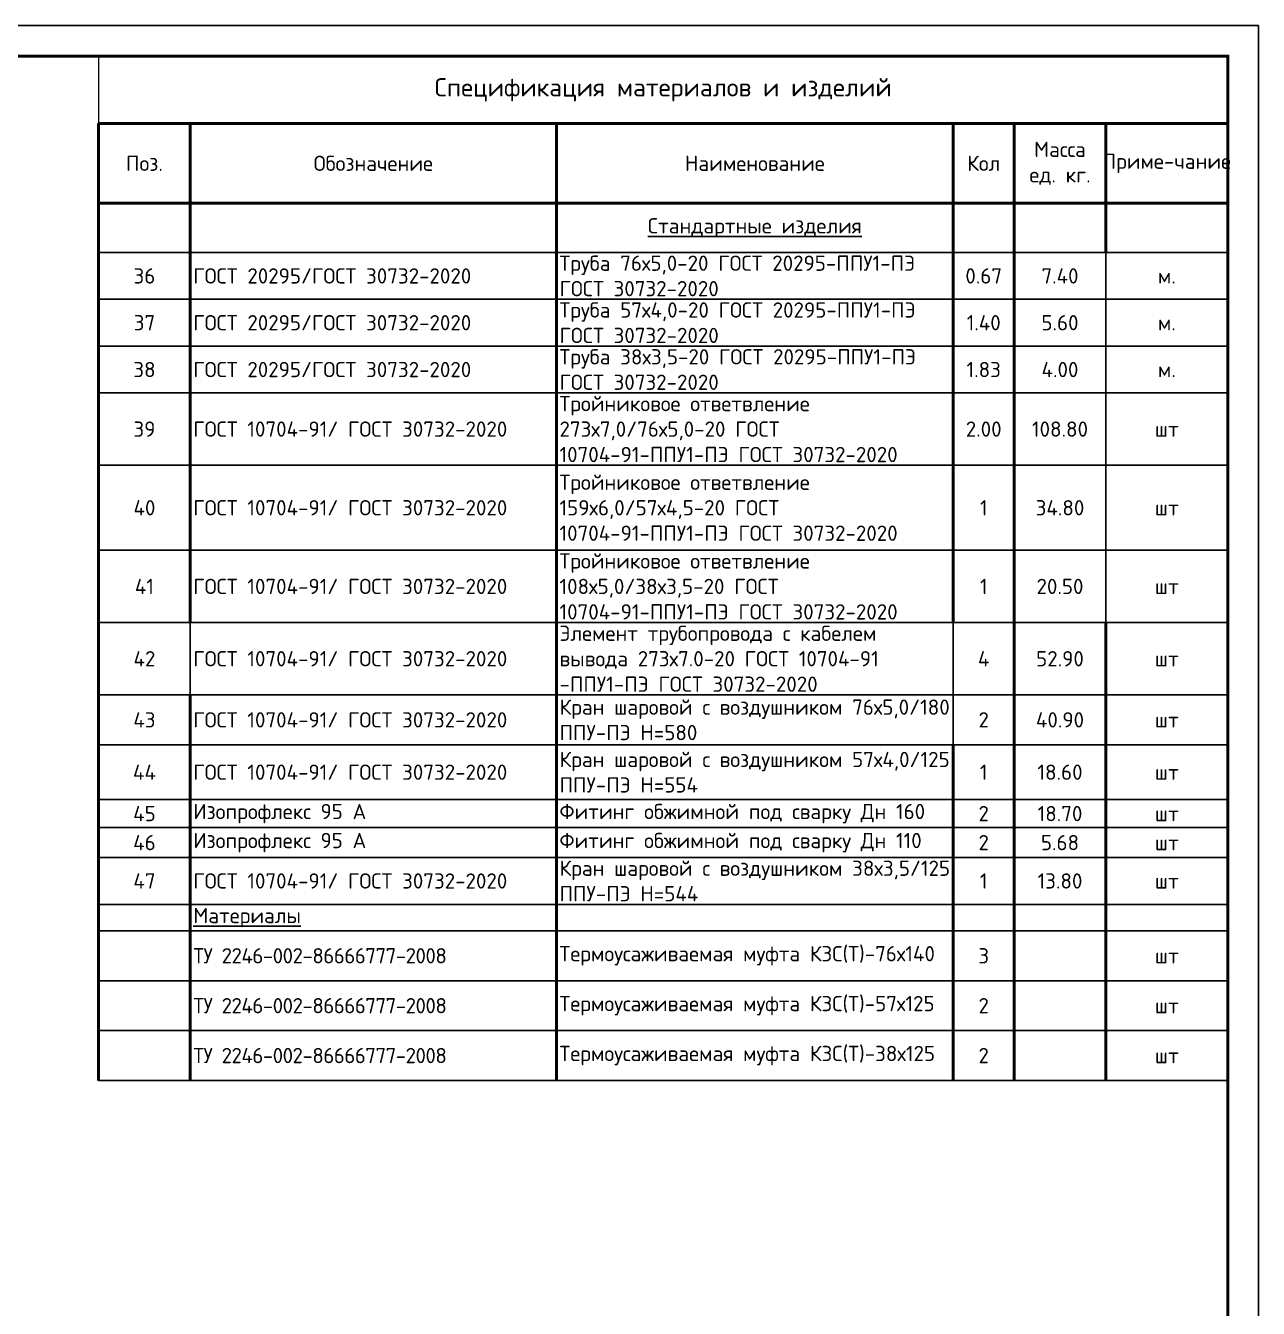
# Model space of a CAD drawing. Header units: millimetres. Extents: x 1990 to 7549, y 397 to 3825.
# Drawn here: x 4516.3 to 4718.2, y 1383.7 to 1593.7 of the extents above; entities that cross this region are included whole.
import ezdxf
from ezdxf.enums import TextEntityAlignment as Align

# ---------------------------------------------------------------- set-up
doc = ezdxf.new("R2010")
doc.units = ezdxf.units.MM
doc.layers.add('Размеры на чертеже', color=250, linetype='Continuous', lineweight=25)
doc.layers.add('рамка', color=7, linetype='Continuous')
doc.styles.add('-ISOCPEUR-', font='isocpeur.TTF')
doc.styles.get("Standard").update_dxf_attribs({"font": 'arial.ttf'})

# ---------------------------------------------------------------- blocks, each defined once
blk = doc.blocks.new('*U370')
blk.add_lwpolyline([(0, 123), (594, 123), (594, -297), (0, -297)], close=True)
at = {"const_width": 0.5}
blk.add_lwpolyline([(20, 118), (589, 118), (589, -292), (20, -292)], close=True, dxfattribs=at)
blk.add_attdef('РАЗРАБОТАЛ', text='', height=2.5).set_placement((424.5, -264.22), align=Align.MIDDLE_LEFT)
at = {"flags": 8}
for tag, height, p in [('ДАТА', 2.5, (464.07, -264.4)), ('ЛИСТ', 3, (560.39, -271.92)), ('ЛИСТОВ', 3, (577.89, -271.92))]:
    blk.add_attdef(tag, text='', height=height, dxfattribs=at).set_placement(p, align=Align.MIDDLE_CENTER)
blk.add_attdef('ПРОВЕРИЛ', (424.75, -270.73), '', height=2.5)
for tag, p in [('ТЕПЛОВЫЕ_СЕТИ_001', (489.41, -270.98)), ('ИМЯ_ЧЕРТЕЖА_001', (491.51, -285.58))]:
    blk.add_attdef(tag, p, '', height=3, dxfattribs=at)
at = {"style": '-ISOCPEUR-', "flags": 8}
blk.add_attdef('ФОРМАТ', text='', height=3, dxfattribs=at).set_placement((554.97, -294.75), align=Align.MIDDLE_CENTER)
blk = doc.blocks.new('*T202')
at = {"layer": 'Defpoints', "color": 8, "linetype": 'ByBlock', "lineweight": 0, "transparency": 16777216}
for p, q in [((0, 0), (185, 0)), ((0, 0), (0, -11)), ((185, 0), (185, -11))]:
    blk.add_line(p, q, dxfattribs=at)
at = {"layer": 'рамка', "color": 0, "lineweight": 50, "transparency": 16777216}
for p, q in [((0, -11), (185, -11)), ((0, -11), (0, -167.72)), ((15, -11), (15, -92.75)), ((75, -11), (75, -167.72)), ((140, -11), (140, -92.75)), ((150, -11), (150, -167.72)), ((165, -11), (165, -32.14)), ((185, -11), (185, -167.72)), ((0, -24.08), (185, -24.08)), ((165, -92.75), (165, -167.72)), ((15, -104.58), (15, -167.72)), ((140, -112.75), (140, -167.72))]:
    blk.add_line(p, q, dxfattribs=at)
at = {"layer": 'рамка', "lineweight": 30, "transparency": 16777216}
for p, q in [((0, -32.14), (15, -32.14)), ((165, -32.14), (165, -92.75)), ((140, -39.81), (165, -39.81)), ((140, -47.48), (165, -47.48)), ((140, -55.14), (165, -55.14)), ((140, -66.98), (165, -66.98)), ((140, -80.9), (165, -80.9)), ((15, -92.75), (15, -104.58)), ((140, -92.75), (165, -92.75)), ((140, -92.75), (140, -112.75))]:
    blk.add_line(p, q, dxfattribs=at)
at = {"layer": 'рамка', "color": 0, "lineweight": 25, "transparency": 16777216}
for p, q in [((15, -32.14), (185, -32.14)), ((0, -39.81), (140, -39.81)), ((165, -39.81), (185, -39.81)), ((0, -47.48), (140, -47.48)), ((165, -47.48), (185, -47.48)), ((0, -55.14), (140, -55.14)), ((165, -55.14), (185, -55.14)), ((0, -66.98), (140, -66.98)), ((165, -66.98), (185, -66.98)), ((0, -80.9), (140, -80.9)), ((165, -80.9), (185, -80.9)), ((0, -92.75), (140, -92.75)), ((165, -92.75), (185, -92.75)), ((0, -104.58), (185, -104.58)), ((0, -112.75), (185, -112.75)), ((0, -121.72), (185, -121.72)), ((0, -126.31), (185, -126.31)), ((0, -131.22), (185, -131.22)), ((0, -138.89), (185, -138.89)), ((0, -143.22), (185, -143.22)), ((0, -151.39), (185, -151.39)), ((0, -159.55), (185, -159.55)), ((0, -167.72), (185, -167.72))]:
    blk.add_line(p, q, dxfattribs=at)
at = {"layer": 'рамка', "color": 0, "transparency": 16777216, "style": '-ISOCPEUR-'}
for s, insert, char_height, width, attachment_point in [('Спецификация материалов и изделий ', (92.5, -5.5), 3, 182, 5), ('Труба 76х5,0-20 ГОСТ 20295-ППУ1-ПЭ ГОСТ 30732-2020', (75.5, -35.98), 2.5, 64, 4), ('ГОСТ 20295/ГОСТ 30732-2020^J', (15.5, -35.98), 2.5, 59, 4), ('0.67', (145, -35.98), 2.5, 9, 5), ('7.40', (157.5, -35.98), 2.5, 14, 5), ('м.', (175, -35.98), 2.5, 19, 5), ('Труба 57х4,0-20 ГОСТ 20295-ППУ1-ПЭ ГОСТ 30732-2020', (75.5, -43.64), 2.5, 64, 4), ('ГОСТ 20295/ГОСТ 30732-2020^J', (15.5, -43.64), 2.5, 59, 4), ('1.40', (145, -43.64), 2.5, 9, 5), ('5.60', (157.5, -43.64), 2.5, 14, 5), ('м.', (175, -43.64), 2.5, 19, 5), ('Труба 38х3,5-20 ГОСТ 20295-ППУ1-ПЭ ГОСТ 30732-2020', (75.5, -51.31), 2.5, 64, 4), ('ГОСТ 20295/ГОСТ 30732-2020^J', (15.5, -51.31), 2.5, 59, 4), ('1.83', (145, -51.31), 2.5, 9, 5), ('4.00', (157.5, -51.31), 2.5, 14, 5), ('м.', (175, -51.31), 2.5, 19, 5), ('\\A1;Тройниковое ответвление 273х7,0/76х5,0-20 ГОСТ 10704-91-ППУ1-ПЭ ГОСТ 30732-2020', (75.5, -61.06), 2.5, 64, 4), ('39', (7.5, -61.06), 2.5, 14, 5), ('\\A1;ГОСТ 10704-91{\\A0;/ ГОСТ 30732-2020}', (15.5, -61.06), 2.5, 59, 4), ('2.00', (145, -61.06), 2.5, 9, 5), ('108.80', (157.5, -61.06), 2.5, 14, 5), ('шт', (175, -61.06), 2.5, 19, 5), ('\\A1;Тройниковое ответвление 159х6,0/57х4,5-20 ГОСТ 10704-91-ППУ1-ПЭ ГОСТ 30732-2020', (75.5, -73.94), 2.5, 64, 4), ('\\A1;ГОСТ 10704-91{\\A0;/ ГОСТ 30732-2020}', (15.5, -73.94), 2.5, 59, 4), ('1', (145, -73.94), 2.5, 9, 5), ('34.80', (157.5, -73.94), 2.5, 14, 5), ('шт', (175, -73.94), 2.5, 19, 5), ('\\A1;Тройниковое ответвление 108х5,0/38х3,5-20 ГОСТ 10704-91-ППУ1-ПЭ ГОСТ 30732-2020', (75.5, -86.82), 2.5, 64, 4), ('\\A1;ГОСТ 10704-91{\\A0;/ ГОСТ 30732-2020}', (15.5, -86.82), 2.5, 59, 4), ('1', (145, -86.82), 2.5, 9, 5), ('20.50', (157.5, -86.82), 2.5, 14, 5), ('шт', (175, -86.82), 2.5, 19, 5), ('Элемент трубопровода с кабелем вывода 273х7.0-20 {\\A1;ГОСТ 10704-91 -ППУ1-ПЭ ГОСТ 30732-2020}', (75.5, -98.66), 2.5, 64, 4), ('\\A1;ГОСТ 10704-91{\\A0;/ ГОСТ 30732-2020}', (15.5, -98.66), 2.5, 59, 4), ('4', (145, -98.66), 2.5, 10, 5), ('52.90', (157.5, -98.66), 2.5, 15, 5), ('шт', (175, -98.66), 2.5, 19, 5), ('\\A1;Кран шаровой с воздушником 76х5,0/180 ППУ-ПЭ Н=580', (75.5, -108.67), 2.5, 64, 4), ('\\A1;ГОСТ 10704-91{\\A0;/ ГОСТ 30732-2020}', (15.5, -108.67), 2.5, 59, 4), ('2', (145, -108.67), 2.5, 10, 5), ('40.90', (157.5, -108.67), 2.5, 15, 5), ('шт', (175, -108.67), 2.5, 19, 5), ('\\A1;Кран шаровой с воздушником 57х4,0/125 ППУ-ПЭ Н=554', (75.5, -117.24), 2.5, 64, 4), ('\\A1;ГОСТ 10704-91{\\A0;/ ГОСТ 30732-2020}', (15.5, -117.24), 2.5, 59, 4), ('1', (145, -117.24), 2.5, 9, 5), ('18.60', (157.5, -117.24), 2.5, 14, 5), ('шт', (175, -117.24), 2.5, 19, 5), ('45', (7.5, -124.02), 2.5, 14, 5), ('Изопрофлекс 95 А', (15.5, -124.02), 2.5, 59, 4), ('Фитинг обжимной под сварку Дн 160', (75.5, -124.02), 2.5, 64, 4), ('2', (145, -124.02), 2.5, 9, 5), ('18.70', (157.5, -124.02), 2.5, 14, 5), ('шт', (175, -124.02), 2.5, 19, 5), ('46', (7.5, -128.77), 2.5, 14, 5), ('Изопрофлекс 95 А', (15.5, -128.77), 2.5, 59, 4), ('Фитинг обжимной под сварку Дн 110', (75.5, -128.77), 2.5, 64, 4), ('2', (145, -128.77), 2.5, 9, 5), ('5.68', (157.5, -128.77), 2.5, 14, 5), ('шт', (175, -128.77), 2.5, 19, 5), ('\\A1;Кран шаровой с воздушником 38х3,5/125 ППУ-ПЭ Н=544', (75.5, -135.05), 2.5, 64, 4), ('\\A1;ГОСТ 10704-91{\\A0;/ ГОСТ 30732-2020}', (15.5, -135.05), 2.5, 59, 4), ('1', (145, -135.05), 2.5, 9, 5), ('13.80', (157.5, -135.05), 2.5, 14, 5), ('шт', (175, -135.05), 2.5, 19, 5), ('{\\LМатериалы}', (15.5, -141.05), 2.5, 59, 4), ('{\\T0.95;ТУ 2246-002-86666777-2008}', (15.5, -147.3), 2.5, 59, 4), ('Термоусаживаемая муфта КЗС(Т)-76х140', (75.5, -147.3), 2.5, 64, 4), ('3', (145, -147.3), 2.5, 9, 5), ('шт', (175, -147.3), 2.5, 19, 5), ('{\\T0.95;ТУ 2246-002-86666777-2008}', (15.5, -155.47), 2.5, 59, 4), ('Термоусаживаемая муфта КЗС(Т)-57х125', (75.5, -155.47), 2.5, 64, 4), ('2', (145, -155.47), 2.5, 9, 5), ('шт', (175, -155.47), 2.5, 19, 5), ('{\\T0.95;ТУ 2246-002-86666777-2008}', (15.5, -163.64), 2.5, 59, 4), ('Термоусаживаемая муфта КЗС(Т)-38х125', (75.5, -163.64), 2.5, 64, 4), ('2', (145, -163.64), 2.5, 9, 5), ('шт', (175, -163.64), 2.5, 19, 5)]:
    blk.add_mtext(s, dxfattribs=dict(at, insert=insert, char_height=char_height, width=width, attachment_point=attachment_point))
at = {"layer": 'рамка', "color": 7, "transparency": 16777216, "char_height": 2.5, "attachment_point": 5, "style": '-ISOCPEUR-'}
for s, insert, width in [('Масса ед. кг.', (157.5, -17.54), 13), ('Поз.', (7.5, -17.54), 12), ('Обозначение', (45, -17.54), 57), ('Наименование', (107.5, -17.54), 62), ('Кол', (145, -17.54), 8), ('Приме-чание', (175, -17.54), 17), ('{\\LСтандартные изделия}', (107.5, -28.11), 64), ('36', (7.5, -35.98), 14), ('37', (7.5, -43.64), 14), ('38', (7.5, -51.31), 14), ('40', (7.5, -73.94), 14), ('41', (7.5, -86.82), 14), ('42', (7.5, -98.66), 14), ('43', (7.5, -108.67), 14), ('44', (7.5, -117.24), 14), ('47', (7.5, -135.05), 14)]:
    blk.add_mtext(s, dxfattribs=dict(at, insert=insert, width=width))

msp = doc.modelspace()

# ---------------------------------------------------------------- block references
msp.add_blockref('*T202', (4528.236, 1588.682))
at = {"layer": 'Размеры на чертеже', "lineweight": 90}
msp.add_blockref('*U370', (4124.236, 1470.682), dxfattribs=at)

doc.saveas('drawing.dxf')
